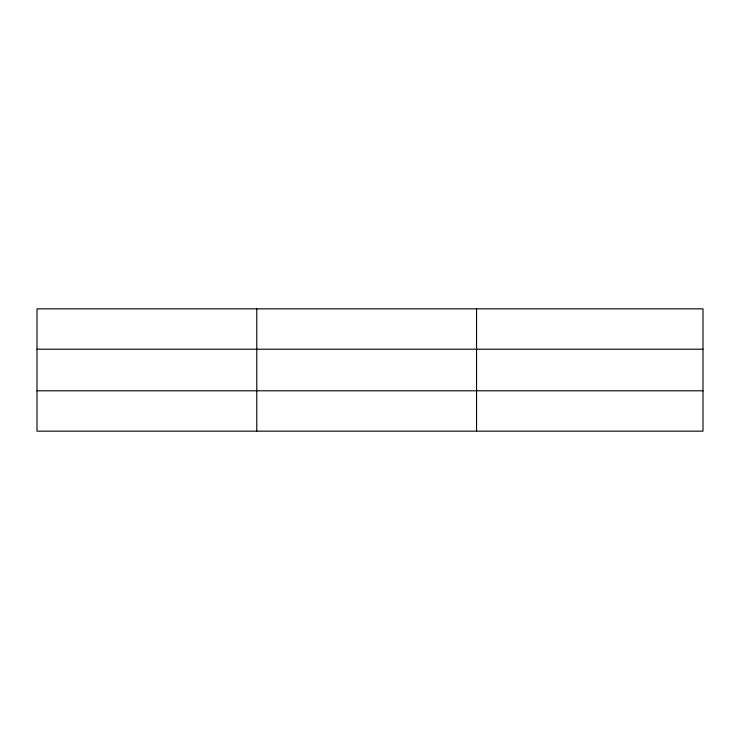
<?xml version="1.0" encoding="UTF-8"?>
<svg xmlns="http://www.w3.org/2000/svg" width="740" height="740" viewBox="0 0 740 740"><rect width="100%" height="100%" fill="white"/><g stroke="black" fill="none" stroke-linecap="round" stroke-linejoin="round"><path stroke-width="1.11" d="M256.78 431.161L256.78 308.839M476.56 431.161L476.56 308.839M703 390.794L703 431.161L37 431.161L37 308.839L703 308.839L703 390.794L37 390.794M37 349.206L703 349.206"/></g></svg>
